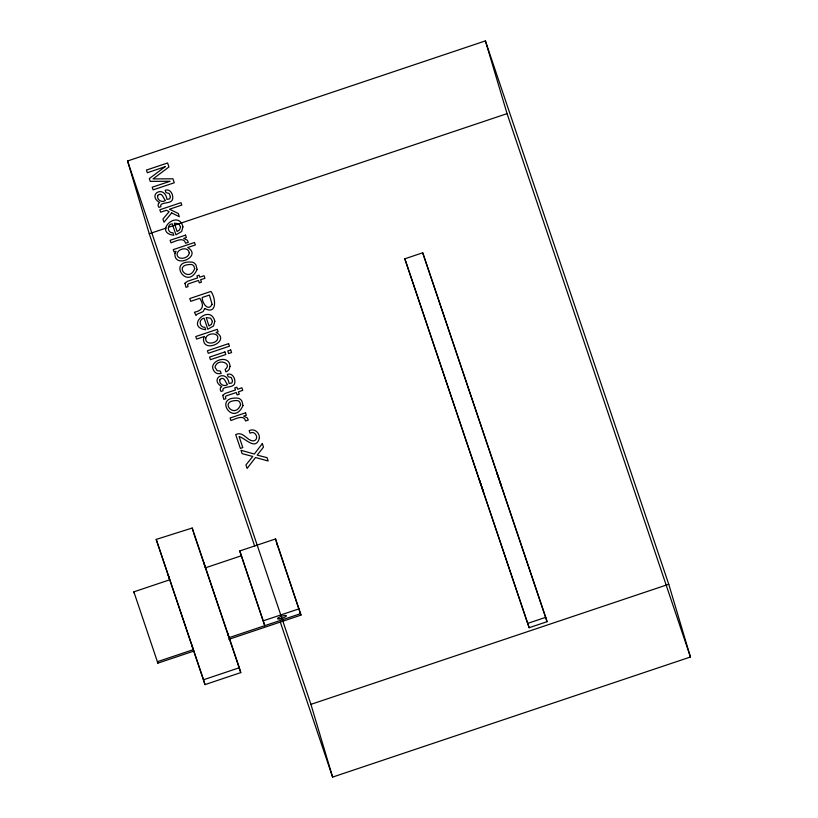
<?xml version="1.0" encoding="UTF-8"?>
<svg xmlns="http://www.w3.org/2000/svg" width="818" height="818" viewBox="0 0 818 818"><rect width="100%" height="100%" fill="white"/><g stroke="black" fill="none" stroke-linecap="round" stroke-linejoin="round"><path stroke-width="1.23" d="M254.613 545.964L149.244 233.743L127.567 160.993L485.391 40.9L668.756 584.256L690.433 657.007L332.609 777.1L280.339 622.201M149.244 233.743L166.177 228.058M168.59 227.251L507.068 113.641L485.391 40.9M404.818 258.805L422.712 252.793L545.729 617.334L547.038 621.7L529.144 627.713L404.818 258.805L529.144 627.713M239.756 550.964L264.776 625.668L239.756 550.964L275.533 538.95L300.983 615.116L228.825 639.339M134.305 593.295L133.866 591.843L169.643 579.829L168.201 574.972M241.198 555.821L205.42 567.825L203.968 562.968M263.324 620.811L299.102 608.807M300.554 613.664L228.989 637.682L227.547 632.825M133.866 591.843L157.874 663.153L193.948 651.036M205.001 684.615L203.549 679.758L239.326 667.744L192.189 528.039L156.197 539.42L205.001 684.615L240.778 672.6L239.326 667.744M527.845 623.336L545.729 617.334M332.609 777.1L310.932 704.359L668.756 584.256M498.878 478.602C492.283 459.542 506.199 500.095 499.604 481.035M480.984 484.604C474.389 465.544 488.305 506.097 481.71 487.037M507.068 113.641L690.433 657.007M547.038 621.7L422.712 252.793M276.975 543.806L300.983 615.116M127.567 160.993L310.932 704.359M193.631 532.896L240.778 672.6M156.197 539.42L203.549 679.758M275.533 538.95L277.414 545.269M192.189 528.039L193.273 531.69M191.77 644.829L193.212 649.686L157.445 661.69L157.874 663.153M180.543 226.964L179.582 229.899L177.128 231.514L174.306 223.15L178.784 223.733L180.543 226.964M212.424 321.413L211.453 324.347L208.999 325.963L206.177 317.599L210.655 318.192L212.424 321.413M189.255 252.711C189.224 258.345 177.608 261.075 177.036 254.296C177.332 248.703 188.263 246.146 189.255 252.711M182.935 226.831L181.657 231.514L175.952 234.807L172.22 223.774C166.422 224.49 167.445 233.334 172.987 232.793L173.835 235.287C152.649 232.506 178.406 208.478 182.935 226.831M214.807 321.28L213.529 325.973L207.823 329.265L204.091 318.222C198.293 318.938 199.316 327.783 204.868 327.251L205.707 329.736C184.52 326.955 210.277 302.926 214.807 321.28M194.664 268.529C189.04 284.214 171.657 263.917 191.443 264.511A3.722 3.63 -16.6 0 1 193.917 266.228L194.664 268.529M240.594 404.613C234.96 420.299 217.578 399.992 237.363 400.585A3.722 3.63 -16.6 0 1 239.838 402.313L240.594 404.613M170.389 196.637L169.776 198.866L167.005 199.377C164.336 184.03 146.616 194.878 159.674 202.567L158.395 203.488L158.089 205.707L158.937 207.363L160.849 206.719C159.101 201.586 170.4 204.296 172.312 199.981C174.132 195.666 170.563 188.181 165.185 190.267L165.982 192.629L169.183 193.467L170.389 196.637M232.517 380.748L231.903 382.967L229.132 383.478C226.474 368.131 208.754 378.979 221.811 386.679L220.533 387.589L220.216 389.808L221.064 391.464L222.987 390.82C221.228 385.687 232.527 388.397 234.439 384.082C236.259 379.777 232.69 372.292 227.312 374.368L228.11 376.73L231.31 377.579L232.517 380.748M230.001 366.392L229.163 369.511L227.312 371.208L225.952 371.924L225.124 369.47C232.629 363.775 219.521 358.581 215.952 365.002A3.354 3.282 -16.6 0 0 215.154 367.548L217.21 370.707L220.339 371.075L221.177 373.529L218.263 373.683A5.583 5.45 -16.6 0 1 215.052 372.231C205.052 361.945 229.572 352.568 230.001 366.392M203.529 338.437C202.475 354.368 231.627 340.769 216.054 332.476L218.109 331.791L217.271 329.327L195.768 336.546L196.617 339.081L204.5 336.433L203.529 338.437M205.727 338.038C204.735 344.777 214.51 344.061 217.24 339.981C220.696 332.333 207.567 332.149 205.727 338.038M174.94 253.345C173.682 269.388 202.833 256.259 187.67 247.537L195.349 244.96L194.51 242.496L173.283 249.623L174.07 251.954L176.044 251.3L174.94 253.345M259.378 438.049C255.86 451.27 245.502 438.223 239.101 436.577L242.803 447.579L240.359 448.397L235.696 434.573C243.447 430.708 247.026 441.413 253.856 440.861C259.766 439.031 255.247 430.043 250.042 433.172L249.173 430.595C254.347 428.1 259.776 432.661 259.378 438.049M197.087 269.439C187.21 291.76 166.432 259.255 192.629 262.189A6.718 6.564 -16.6 0 1 196.013 265.093L197.087 269.439M243.007 405.513C233.13 427.834 212.353 395.329 238.549 398.264A6.718 6.564 -16.6 0 1 241.934 401.168L243.007 405.513M184.95 283.294L186.003 287.333L188.048 286.637L187.537 284.736L188.437 283.836L198.508 280.451L199.316 282.864L201.433 282.149L200.625 279.746L204.929 278.304L204.06 275.738L199.756 277.19L199.071 275.145L196.954 275.86L197.639 277.895L187.424 281.32L184.95 283.294M222.762 395.35L223.815 399.389L225.86 398.703L225.349 396.791L226.249 395.892L236.32 392.517L237.128 394.92L239.245 394.204L238.437 391.802L242.742 390.36L241.883 387.793L237.578 389.245L236.883 387.2L234.766 387.916L235.451 389.951L225.236 393.386L222.762 395.35M204.725 308.509L203.099 311.607L197.046 314.204L196.054 315.533L194.418 312.261C202.813 310.431 204.541 305.983 199.807 298.294L190.727 301.331L189.786 298.539L210.952 291.433C215.799 297.864 217.506 315.308 204.725 308.509M157.7 195.747C156.647 199.981 162.005 203.099 165.441 200.492C163.263 198.488 162.383 192.179 158.263 194.888L157.7 195.747M219.827 379.859C218.784 384.082 224.132 387.2 227.568 384.603C225.39 382.589 224.51 376.28 220.39 379L219.827 379.859M212.077 304.327C208.15 312.261 201.903 302.568 202.199 297.486L209.428 295.063L212.077 304.327M262.312 443.642L254.337 454.041L240.993 450.278L242.138 453.653L252.762 456.464L245.942 464.951L247.118 468.428L255.513 457.507L268.161 460.984L267.036 457.651L257.179 455.135L263.498 447.139L262.312 443.642M171.637 212.915L164.04 222.24L162.946 219.009L169.142 211.698L166.443 210.246L160.645 212.189L159.827 209.756L180.993 202.649L181.811 205.083L169.52 209.214L178.273 213.508L179.357 216.739L171.637 212.915M165.164 166.678L149.316 178.6L150.246 181.371L170.083 181.279L152.22 187.21L153.119 189.868L174.275 182.762L172.935 178.805L153.058 178.917L168.948 166.974L167.598 162.966L146.432 170.072L147.332 172.741L165.164 166.678M185.563 235.124L170.134 240.298L170.993 242.834C174.786 241.617 184.122 236.228 185.574 243.273L188.314 242.353L187.353 240.195L183.713 238.416L186.371 237.527L185.563 235.124M228.58 343.662L207.414 350.769L208.263 353.304L229.429 346.198L228.58 343.662M224.909 351.944L209.551 357.098L210.42 359.675L225.778 354.521L224.909 351.944M230.707 349.992L227.772 350.983L228.641 353.55L231.576 352.568L230.707 349.992M245.533 412.824L230.103 418.008L230.952 420.534C234.756 419.327 244.091 413.928 245.543 420.984L248.283 420.063L247.322 417.896L243.682 416.127L246.341 415.227L245.533 412.824M279.95 618.827A4.714 1.012 -18.6 0 0 286.412 615.739A4.714 1.012 -18.6 0 0 279.449 617.15A4.714 1.012 -18.6 0 0 279.95 618.827"/></g></svg>
